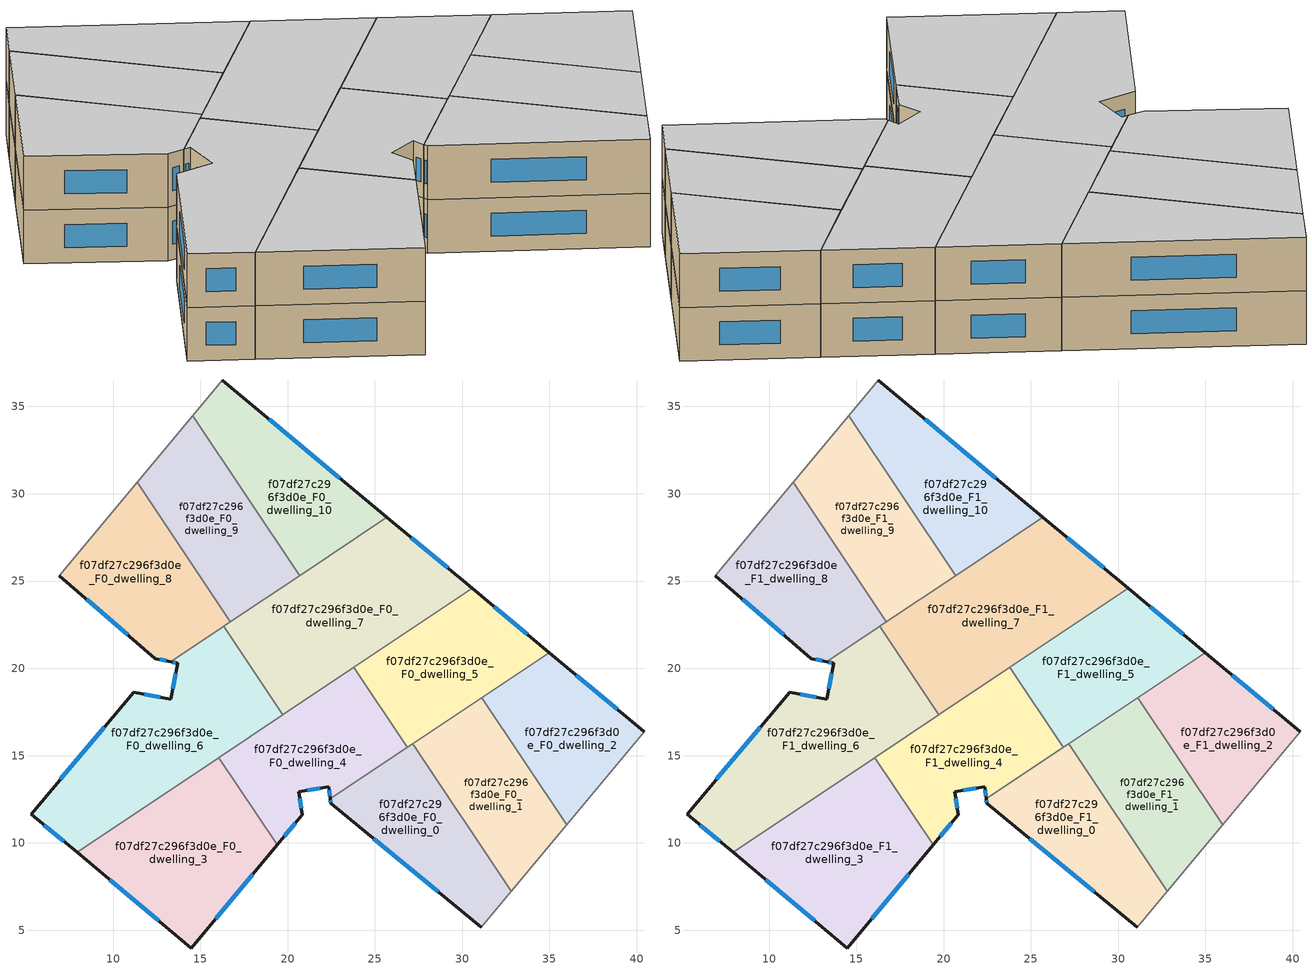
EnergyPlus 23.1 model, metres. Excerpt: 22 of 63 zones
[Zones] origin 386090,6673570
f07df27c296f3d0e_F0_dwelling_0
 floor ground (EU_floor_Construction): 27.16,15.67 32.8,7.22 31.09,5.16 22.47,12.27 22.44,12.51 z0
 wall outside (EU_wall_Construction): 22.44,12.51 22.47,12.27 31.09,5.16 z0:3
 wall to f07df27c296f3d0e_F0_dwelling_1 (EU_wall_Construction): 32.8,7.22 27.16,15.67 z0:3
 wall adiabatic (EU_wall_Construction): 31.09,5.16 32.8,7.22 z0:3
 wall to f07df27c296f3d0e_F0_dwelling_4 (EU_wall_Construction): 26.86,15.47 22.44,12.51 z0:3
 wall to f07df27c296f3d0e_F0_dwelling_5 (EU_wall_Construction): 27.16,15.67 26.86,15.47 z0:3
 window (EU_Window_Construction): 24.93,10.24 28.62,7.19 / 22.45,12.44 22.46,12.34 z0.86:2.14
f07df27c296f3d0e_F0_dwelling_1
 floor ground (EU_floor_Construction): 31.11,18.32 35.98,11.03 32.8,7.22 27.16,15.67 z0
 wall to f07df27c296f3d0e_F0_dwelling_2 (EU_wall_Construction): 35.98,11.03 31.11,18.32 z0:3
 wall adiabatic (EU_wall_Construction): 32.8,7.22 35.98,11.03 z0:3
 wall to f07df27c296f3d0e_F0_dwelling_5 (EU_wall_Construction): 31.11,18.32 27.16,15.67 z0:3
f07df27c296f3d0e_F0_dwelling_10
 floor ground (EU_floor_Construction): 25.69,28.66 20.7,25.32 14.57,34.48 16.27,36.52 z0
 wall outside (EU_wall_Construction): 25.69,28.66 16.27,36.52 z0:3
 wall to f07df27c296f3d0e_F0_dwelling_9 (EU_wall_Construction): 14.57,34.48 20.7,25.32 z0:3
 wall adiabatic (EU_wall_Construction): 16.27,36.52 14.57,34.48 z0:3
 wall to f07df27c296f3d0e_F0_dwelling_7 (EU_wall_Construction): 20.7,25.32 25.69,28.66 z0:3
 window (EU_Window_Construction): 23,30.9 18.96,34.27 z0.86:2.14
f07df27c296f3d0e_F0_dwelling_2
 floor ground (EU_floor_Construction): 40.43,16.36 35.98,11.03 31.11,18.32 34.99,20.91 z0
 wall outside (EU_wall_Construction): 40.43,16.36 34.99,20.91 z0:3
 wall adiabatic (EU_wall_Construction): 35.98,11.03 40.43,16.36 z0:3
 wall to f07df27c296f3d0e_F0_dwelling_5 (EU_wall_Construction): 34.99,20.91 31.11,18.32 z0:3
 window (EU_Window_Construction): 38.88,17.66 36.54,19.61 z0.86:2.14
f07df27c296f3d0e_F0_dwelling_3
 floor ground (EU_floor_Construction): 16.06,14.88 19.4,9.89 14.49,3.98 7.94,9.45 z0
 wall outside (EU_wall_Construction): 7.94,9.45 14.49,3.98 19.4,9.89 z0:3
 wall to f07df27c296f3d0e_F0_dwelling_6 (EU_wall_Construction): 16.06,14.88 7.94,9.45 z0:3
 wall to f07df27c296f3d0e_F0_dwelling_4 (EU_wall_Construction): 19.4,9.89 16.06,14.88 z0:3
 window (EU_Window_Construction): 15.89,5.67 18,8.2 / 9.81,7.89 12.62,5.54 z0.86:2.14
f07df27c296f3d0e_F0_dwelling_4
 floor ground (EU_floor_Construction): 23.8,20.06 26.86,15.47 22.44,12.51 22.35,13.21 20.63,12.92 20.84,11.62 19.4,9.89 16.06,14.88 z0
 wall outside (EU_wall_Construction): 19.4,9.89 20.84,11.62 20.63,12.92 22.35,13.21 22.44,12.51 z0:3
 wall to f07df27c296f3d0e_F0_dwelling_5 (EU_wall_Construction): 26.86,15.47 23.8,20.06 z0:3
 wall to f07df27c296f3d0e_F0_dwelling_7 (EU_wall_Construction): 23.8,20.06 19.72,17.33 z0:3
 wall to f07df27c296f3d0e_F0_dwelling_6 (EU_wall_Construction): 19.72,17.33 16.06,14.88 z0:3
 window (EU_Window_Construction): 22.38,13.01 22.41,12.71 / 21.12,13 21.86,13.13 / 20.78,11.99 20.69,12.55 / 19.81,10.38 20.43,11.12 z0.86:2.14
f07df27c296f3d0e_F0_dwelling_5
 floor ground (EU_floor_Construction): 34.99,20.91 26.86,15.47 23.8,20.06 30.57,24.59 z0
 wall outside (EU_wall_Construction): 34.99,20.91 30.57,24.59 z0:3
 wall to f07df27c296f3d0e_F0_dwelling_7 (EU_wall_Construction): 30.57,24.59 23.8,20.06 z0:3
 window (EU_Window_Construction): 33.73,21.96 31.83,23.53 z0.86:2.14
f07df27c296f3d0e_F0_dwelling_6
 floor ground (EU_floor_Construction): 16.33,22.4 19.72,17.33 7.94,9.45 5.32,11.65 11.18,18.62 13.3,18.23 13.71,20.3 13.32,20.38 z0
 wall outside (EU_wall_Construction): 13.32,20.38 13.71,20.3 13.3,18.23 11.18,18.62 5.32,11.65 7.94,9.45 z0:3
 wall to f07df27c296f3d0e_F0_dwelling_7 (EU_wall_Construction): 19.72,17.33 16.33,22.4 z0:3
 wall to f07df27c296f3d0e_F0_dwelling_8 (EU_wall_Construction): 16.33,22.4 13.32,20.38 z0:3
 window (EU_Window_Construction): 12.69,18.34 11.78,18.51 / 13.59,19.71 13.41,18.83 / 13.43,20.36 13.6,20.33 / 6.07,11.02 7.19,10.08 / 9.5,16.63 6.99,13.64 z0.86:2.14
f07df27c296f3d0e_F0_dwelling_7
 floor ground (EU_floor_Construction): 30.57,24.59 19.72,17.33 16.33,22.4 25.69,28.66 z0
 wall outside (EU_wall_Construction): 30.57,24.59 25.69,28.66 z0:3
 wall to f07df27c296f3d0e_F0_dwelling_9 (EU_wall_Construction): 20.7,25.32 16.72,22.65 z0:3
 wall to f07df27c296f3d0e_F0_dwelling_8 (EU_wall_Construction): 16.72,22.65 16.33,22.4 z0:3
 window (EU_Window_Construction): 29.18,25.75 27.09,27.49 z0.86:2.14
f07df27c296f3d0e_F0_dwelling_8
 floor ground (EU_floor_Construction): 11.38,30.65 16.72,22.65 13.32,20.38 12.42,20.56 6.91,25.3 z0
 wall outside (EU_wall_Construction): 6.91,25.3 12.42,20.56 13.32,20.38 z0:3
 wall adiabatic (EU_wall_Construction): 11.38,30.65 6.91,25.3 z0:3
 wall to f07df27c296f3d0e_F0_dwelling_9 (EU_wall_Construction): 16.72,22.65 11.38,30.65 z0:3
 window (EU_Window_Construction): 12.68,20.51 13.06,20.43 / 8.49,23.95 10.85,21.91 z0.86:2.14
f07df27c296f3d0e_F0_dwelling_9
 floor ground (EU_floor_Construction): 14.57,34.48 20.7,25.32 16.72,22.65 11.38,30.65 z0
 wall adiabatic (EU_wall_Construction): 14.57,34.48 11.38,30.65 z0:3
f07df27c296f3d0e_F1_dwelling_0
 floor to f07df27c296f3d0e_F0_dwelling_0 (EU_floor_Construction): 27.16,15.67 32.8,7.22 31.09,5.16 22.47,12.27 22.44,12.51 z3
 wall outside (EU_wall_Construction): 22.44,12.51 22.47,12.27 31.09,5.16 z3:6
 wall to f07df27c296f3d0e_F1_dwelling_1 (EU_wall_Construction): 32.8,7.22 27.16,15.67 z3:6
 wall adiabatic (EU_wall_Construction): 31.09,5.16 32.8,7.22 z3:6
 wall to f07df27c296f3d0e_F1_dwelling_4 (EU_wall_Construction): 26.86,15.47 22.44,12.51 z3:6
 wall to f07df27c296f3d0e_F1_dwelling_5 (EU_wall_Construction): 27.16,15.67 26.86,15.47 z3:6
 window (EU_Window_Construction): 24.93,10.24 28.62,7.19 / 22.45,12.44 22.46,12.34 z3.86:5.14
 ceiling to f07df27c296f3d0e_F2_dwelling_0 (EU_floor_Construction): 31.09,5.16 32.8,7.22 27.16,15.67 22.44,12.51 22.47,12.27 z6
f07df27c296f3d0e_F1_dwelling_1
 floor to f07df27c296f3d0e_F0_dwelling_1 (EU_floor_Construction): 31.11,18.32 35.98,11.03 32.8,7.22 27.16,15.67 z3
 wall to f07df27c296f3d0e_F1_dwelling_2 (EU_wall_Construction): 35.98,11.03 31.11,18.32 z3:6
 wall adiabatic (EU_wall_Construction): 32.8,7.22 35.98,11.03 z3:6
 wall to f07df27c296f3d0e_F1_dwelling_5 (EU_wall_Construction): 31.11,18.32 27.16,15.67 z3:6
 ceiling to f07df27c296f3d0e_F2_dwelling_1 (EU_floor_Construction): 32.8,7.22 35.98,11.03 31.11,18.32 27.16,15.67 z6
f07df27c296f3d0e_F1_dwelling_10
 floor to f07df27c296f3d0e_F0_dwelling_10 (EU_floor_Construction): 25.69,28.66 20.7,25.32 14.57,34.48 16.27,36.52 z3
 wall outside (EU_wall_Construction): 25.69,28.66 16.27,36.52 z3:6
 wall to f07df27c296f3d0e_F1_dwelling_9 (EU_wall_Construction): 14.57,34.48 20.7,25.32 z3:6
 wall adiabatic (EU_wall_Construction): 16.27,36.52 14.57,34.48 z3:6
 wall to f07df27c296f3d0e_F1_dwelling_7 (EU_wall_Construction): 20.7,25.32 25.69,28.66 z3:6
 window (EU_Window_Construction): 23,30.9 18.96,34.27 z3.86:5.14
 ceiling to f07df27c296f3d0e_F2_dwelling_10 (EU_floor_Construction): 25.69,28.66 16.27,36.52 14.57,34.48 20.7,25.32 z6
f07df27c296f3d0e_F1_dwelling_2
 floor to f07df27c296f3d0e_F0_dwelling_2 (EU_floor_Construction): 40.43,16.36 35.98,11.03 31.11,18.32 34.99,20.91 z3
 wall outside (EU_wall_Construction): 40.43,16.36 34.99,20.91 z3:6
 wall adiabatic (EU_wall_Construction): 35.98,11.03 40.43,16.36 z3:6
 wall to f07df27c296f3d0e_F1_dwelling_5 (EU_wall_Construction): 34.99,20.91 31.11,18.32 z3:6
 window (EU_Window_Construction): 38.88,17.66 36.54,19.61 z3.86:5.14
 ceiling to f07df27c296f3d0e_F2_dwelling_2 (EU_floor_Construction): 35.98,11.03 40.43,16.36 34.99,20.91 31.11,18.32 z6
f07df27c296f3d0e_F1_dwelling_3
 floor to f07df27c296f3d0e_F0_dwelling_3 (EU_floor_Construction): 16.06,14.88 19.4,9.89 14.49,3.98 7.94,9.45 z3
 wall outside (EU_wall_Construction): 7.94,9.45 14.49,3.98 19.4,9.89 z3:6
 wall to f07df27c296f3d0e_F1_dwelling_6 (EU_wall_Construction): 16.06,14.88 7.94,9.45 z3:6
 wall to f07df27c296f3d0e_F1_dwelling_4 (EU_wall_Construction): 19.4,9.89 16.06,14.88 z3:6
 window (EU_Window_Construction): 15.89,5.67 18,8.2 / 9.81,7.89 12.62,5.54 z3.86:5.14
 ceiling to f07df27c296f3d0e_F2_dwelling_3 (EU_floor_Construction): 14.49,3.98 19.4,9.89 16.06,14.88 7.94,9.45 z6
f07df27c296f3d0e_F1_dwelling_4
 floor to f07df27c296f3d0e_F0_dwelling_4 (EU_floor_Construction): 23.8,20.06 26.86,15.47 22.44,12.51 22.35,13.21 20.63,12.92 20.84,11.62 19.4,9.89 16.06,14.88 z3
 wall outside (EU_wall_Construction): 19.4,9.89 20.84,11.62 20.63,12.92 22.35,13.21 22.44,12.51 z3:6
 wall to f07df27c296f3d0e_F1_dwelling_5 (EU_wall_Construction): 26.86,15.47 23.8,20.06 z3:6
 wall to f07df27c296f3d0e_F1_dwelling_7 (EU_wall_Construction): 23.8,20.06 19.72,17.33 z3:6
 wall to f07df27c296f3d0e_F1_dwelling_6 (EU_wall_Construction): 19.72,17.33 16.06,14.88 z3:6
 window (EU_Window_Construction): 22.38,13.01 22.41,12.71 / 21.12,13 21.86,13.13 / 20.78,11.99 20.69,12.55 / 19.81,10.38 20.43,11.12 z3.86:5.14
 ceiling to f07df27c296f3d0e_F2_dwelling_4 (EU_floor_Construction): 22.44,12.51 26.86,15.47 23.8,20.06 16.06,14.88 19.4,9.89 20.84,11.62 20.63,12.92 22.35,13.21 z6
f07df27c296f3d0e_F1_dwelling_5
 floor to f07df27c296f3d0e_F0_dwelling_5 (EU_floor_Construction): 34.99,20.91 26.86,15.47 23.8,20.06 30.57,24.59 z3
 wall outside (EU_wall_Construction): 34.99,20.91 30.57,24.59 z3:6
 wall to f07df27c296f3d0e_F1_dwelling_7 (EU_wall_Construction): 30.57,24.59 23.8,20.06 z3:6
 window (EU_Window_Construction): 33.73,21.96 31.83,23.53 z3.86:5.14
 ceiling to f07df27c296f3d0e_F2_dwelling_5 (EU_floor_Construction): 34.99,20.91 30.57,24.59 23.8,20.06 26.86,15.47 z6
f07df27c296f3d0e_F1_dwelling_6
 floor to f07df27c296f3d0e_F0_dwelling_6 (EU_floor_Construction): 16.33,22.4 19.72,17.33 7.94,9.45 5.32,11.65 11.18,18.62 13.3,18.23 13.71,20.3 13.32,20.38 z3
 wall outside (EU_wall_Construction): 13.32,20.38 13.71,20.3 13.3,18.23 11.18,18.62 5.32,11.65 7.94,9.45 z3:6
 wall to f07df27c296f3d0e_F1_dwelling_7 (EU_wall_Construction): 19.72,17.33 16.33,22.4 z3:6
 wall to f07df27c296f3d0e_F1_dwelling_8 (EU_wall_Construction): 16.33,22.4 13.32,20.38 z3:6
 window (EU_Window_Construction): 12.69,18.34 11.78,18.51 / 13.59,19.71 13.41,18.83 / 13.43,20.36 13.6,20.33 / 6.07,11.02 7.19,10.08 / 9.5,16.63 6.99,13.64 z3.86:5.14
 ceiling to f07df27c296f3d0e_F2_dwelling_6 (EU_floor_Construction): 19.72,17.33 16.33,22.4 13.32,20.38 13.71,20.3 13.3,18.23 11.18,18.62 5.32,11.65 7.94,9.45 z6
f07df27c296f3d0e_F1_dwelling_7
 floor to f07df27c296f3d0e_F0_dwelling_7 (EU_floor_Construction): 30.57,24.59 19.72,17.33 16.33,22.4 25.69,28.66 z3
 wall outside (EU_wall_Construction): 30.57,24.59 25.69,28.66 z3:6
 wall to f07df27c296f3d0e_F1_dwelling_9 (EU_wall_Construction): 20.7,25.32 16.72,22.65 z3:6
 wall to f07df27c296f3d0e_F1_dwelling_8 (EU_wall_Construction): 16.72,22.65 16.33,22.4 z3:6
 window (EU_Window_Construction): 29.18,25.75 27.09,27.49 z3.86:5.14
 ceiling to f07df27c296f3d0e_F2_dwelling_7 (EU_floor_Construction): 30.57,24.59 25.69,28.66 16.33,22.4 19.72,17.33 z6
f07df27c296f3d0e_F1_dwelling_8
 floor to f07df27c296f3d0e_F0_dwelling_8 (EU_floor_Construction): 11.38,30.65 16.72,22.65 13.32,20.38 12.42,20.56 6.91,25.3 z3
 wall outside (EU_wall_Construction): 6.91,25.3 12.42,20.56 13.32,20.38 z3:6
 wall adiabatic (EU_wall_Construction): 11.38,30.65 6.91,25.3 z3:6
 wall to f07df27c296f3d0e_F1_dwelling_9 (EU_wall_Construction): 16.72,22.65 11.38,30.65 z3:6
 window (EU_Window_Construction): 12.68,20.51 13.06,20.43 / 8.49,23.95 10.85,21.91 z3.86:5.14
 ceiling to f07df27c296f3d0e_F2_dwelling_8 (EU_floor_Construction): 16.72,22.65 11.38,30.65 6.91,25.3 12.42,20.56 13.32,20.38 z6
f07df27c296f3d0e_F1_dwelling_9
 floor to f07df27c296f3d0e_F0_dwelling_9 (EU_floor_Construction): 14.57,34.48 20.7,25.32 16.72,22.65 11.38,30.65 z3
 wall adiabatic (EU_wall_Construction): 14.57,34.48 11.38,30.65 z3:6
 ceiling to f07df27c296f3d0e_F2_dwelling_9 (EU_floor_Construction): 20.7,25.32 14.57,34.48 11.38,30.65 16.72,22.65 z6
[Building]
EU S2 Campaign: North Axis=0; Terrain=City; Solar Distribution=FullExterior
[Site:Location]
Helsinki-Vantaa.AP: Latitude=60.317; Longitude=24.963; Time Zone=2; Elevation=54.6
[SizingPeriod:WeatherFileDays]
AnnualSizingPeriod: Begin Month=1; Begin Day of Month=1; End Month=12; End Day of Month=31; Day of Week for Start Day=Monday; Use Weather File Daylight Saving Period=No; Use Weather File Rain and Snow Indicators=No
[MATERIAL]
EU_InternalMass_Material: Roughness=MediumRough; Thickness=0.1; Conductivity=1; Density=1800; Specific Heat=900; Thermal Absorptance=0.9; Solar Absorptance=0.7; Visible Absorptance=0.7
[MATERIAL:NOMASS] Roughness=MediumRough; Thermal Absorptance=0.9; Solar Absorptance=0.7; Visible Absorptance=0.7
Name | Thermal Resistance
EU_wall_NoMass | 1.10183
EU_floor_NoMass | 1.70606
[WINDOWMATERIAL:SIMPLEGLAZINGSYSTEM]
EU_Window_SimpleGlazing: UFactor=3.11035; Solar Heat Gain Coefficient=0.8; Visible Transmittance=0.8
[CONSTRUCTION]
EU_wall_Construction: EU_wall_NoMass
EU_floor_Construction: EU_floor_NoMass
EU_Window_Construction: EU_Window_SimpleGlazing
EU_InternalMass_Construction: EU_InternalMass_Material
[ZONE] Type=1; Multiplier=1; Ceiling Height=autocalculate; Floor Area=autocalculate; Part of Total Floor Area=Yes
Name | Volume
f07df27c296f3d0e_F0_dwelling_0; f07df27c296f3d0e_F1_dwelling_0 | 135.056
f07df27c296f3d0e_F0_dwelling_1; f07df27c296f3d0e_F1_dwelling_1 | 135.1
f07df27c296f3d0e_F0_dwelling_10; f07df27c296f3d0e_F1_dwelling_10 | 148.207
f07df27c296f3d0e_F0_dwelling_2; f07df27c296f3d0e_F1_dwelling_2 | 135.065
f07df27c296f3d0e_F0_dwelling_3; f07df27c296f3d0e_F1_dwelling_3 | 186.319
f07df27c296f3d0e_F0_dwelling_4; f07df27c296f3d0e_F1_dwelling_4 | 149.422
f07df27c296f3d0e_F0_dwelling_5; f07df27c296f3d0e_F1_dwelling_5 | 148.196
f07df27c296f3d0e_F0_dwelling_6; f07df27c296f3d0e_F1_dwelling_6 | 222.309
f07df27c296f3d0e_F0_dwelling_7; f07df27c296f3d0e_F1_dwelling_7 | 222.313
f07df27c296f3d0e_F0_dwelling_8; f07df27c296f3d0e_F1_dwelling_8 | 148.188
f07df27c296f3d0e_F0_dwelling_9; f07df27c296f3d0e_F1_dwelling_9 | 148.187
[INTERNALMASS] Construction=EU_InternalMass_Construction
Name | Zone or ZoneList | Surface Area
f07df27c296f3d0e_F0_dwelling_0_EU_InternalMass | f07df27c296f3d0e_F0_dwelling_0 | 45.0184
f07df27c296f3d0e_F0_dwelling_1_EU_InternalMass | f07df27c296f3d0e_F0_dwelling_1 | 45.0328
f07df27c296f3d0e_F0_dwelling_2_EU_InternalMass | f07df27c296f3d0e_F0_dwelling_2 | 45.0218
f07df27c296f3d0e_F0_dwelling_3_EU_InternalMass | f07df27c296f3d0e_F0_dwelling_3 | 62.1191
f07df27c296f3d0e_F0_dwelling_4_EU_InternalMass | f07df27c296f3d0e_F0_dwelling_4 | 49.8068
f07df27c296f3d0e_F0_dwelling_5_EU_InternalMass | f07df27c296f3d0e_F0_dwelling_5 | 49.3987
f07df27c296f3d0e_F0_dwelling_6_EU_InternalMass | f07df27c296f3d0e_F0_dwelling_6 | 74.1028
f07df27c296f3d0e_F0_dwelling_7_EU_InternalMass | f07df27c296f3d0e_F0_dwelling_7 | 74.1048
f07df27c296f3d0e_F0_dwelling_8_EU_InternalMass | f07df27c296f3d0e_F0_dwelling_8 | 49.3961
f07df27c296f3d0e_F0_dwelling_9_EU_InternalMass | f07df27c296f3d0e_F0_dwelling_9 | 49.3957
f07df27c296f3d0e_F0_dwelling_10_EU_InternalMass | f07df27c296f3d0e_F0_dwelling_10 | 49.4022
f07df27c296f3d0e_F1_dwelling_0_EU_InternalMass | f07df27c296f3d0e_F1_dwelling_0 | 45.0184
f07df27c296f3d0e_F1_dwelling_1_EU_InternalMass | f07df27c296f3d0e_F1_dwelling_1 | 45.0328
f07df27c296f3d0e_F1_dwelling_2_EU_InternalMass | f07df27c296f3d0e_F1_dwelling_2 | 45.0218
f07df27c296f3d0e_F1_dwelling_3_EU_InternalMass | f07df27c296f3d0e_F1_dwelling_3 | 62.1191
f07df27c296f3d0e_F1_dwelling_4_EU_InternalMass | f07df27c296f3d0e_F1_dwelling_4 | 49.8068
f07df27c296f3d0e_F1_dwelling_5_EU_InternalMass | f07df27c296f3d0e_F1_dwelling_5 | 49.3987
f07df27c296f3d0e_F1_dwelling_6_EU_InternalMass | f07df27c296f3d0e_F1_dwelling_6 | 74.1028
f07df27c296f3d0e_F1_dwelling_7_EU_InternalMass | f07df27c296f3d0e_F1_dwelling_7 | 74.1048
f07df27c296f3d0e_F1_dwelling_8_EU_InternalMass | f07df27c296f3d0e_F1_dwelling_8 | 49.3961
f07df27c296f3d0e_F1_dwelling_9_EU_InternalMass | f07df27c296f3d0e_F1_dwelling_9 | 49.3957
f07df27c296f3d0e_F1_dwelling_10_EU_InternalMass | f07df27c296f3d0e_F1_dwelling_10 | 49.4022
[OTHEREQUIPMENT] Fuel Type=Electricity; Design Level Calculation Method=Watts/Area; Power per Zone Floor Area=1; Fraction Latent=0; Fraction Radiant=0; Fraction Lost=0; Carbon Dioxide Generation Rate=0; EndUse Subcategory=EU_Step8_InternalGains
Name | Zone or ZoneList or Space or SpaceList | Schedule
EU_Step8_InternalGain_f07df27c296f3d0e_F0_dwelling_0_f000 | f07df27c296f3d0e_F0_dwelling_0 | EU_Step8_GainSchedule_f07df27c296f3d0e_F0_dwelling_0_f000
EU_Step8_InternalGain_f07df27c296f3d0e_F0_dwelling_1_f000 | f07df27c296f3d0e_F0_dwelling_1 | EU_Step8_GainSchedule_f07df27c296f3d0e_F0_dwelling_1_f000
EU_Step8_InternalGain_f07df27c296f3d0e_F0_dwelling_2_f000 | f07df27c296f3d0e_F0_dwelling_2 | EU_Step8_GainSchedule_f07df27c296f3d0e_F0_dwelling_2_f000
EU_Step8_InternalGain_f07df27c296f3d0e_F0_dwelling_3_f000 | f07df27c296f3d0e_F0_dwelling_3 | EU_Step8_GainSchedule_f07df27c296f3d0e_F0_dwelling_3_f000
EU_Step8_InternalGain_f07df27c296f3d0e_F0_dwelling_4_f000 | f07df27c296f3d0e_F0_dwelling_4 | EU_Step8_GainSchedule_f07df27c296f3d0e_F0_dwelling_4_f000
EU_Step8_InternalGain_f07df27c296f3d0e_F0_dwelling_5_f000 | f07df27c296f3d0e_F0_dwelling_5 | EU_Step8_GainSchedule_f07df27c296f3d0e_F0_dwelling_5_f000
EU_Step8_InternalGain_f07df27c296f3d0e_F0_dwelling_6_f000 | f07df27c296f3d0e_F0_dwelling_6 | EU_Step8_GainSchedule_f07df27c296f3d0e_F0_dwelling_6_f000
EU_Step8_InternalGain_f07df27c296f3d0e_F0_dwelling_7_f000 | f07df27c296f3d0e_F0_dwelling_7 | EU_Step8_GainSchedule_f07df27c296f3d0e_F0_dwelling_7_f000
EU_Step8_InternalGain_f07df27c296f3d0e_F0_dwelling_8_f000 | f07df27c296f3d0e_F0_dwelling_8 | EU_Step8_GainSchedule_f07df27c296f3d0e_F0_dwelling_8_f000
EU_Step8_InternalGain_f07df27c296f3d0e_F0_dwelling_9_f000 | f07df27c296f3d0e_F0_dwelling_9 | EU_Step8_GainSchedule_f07df27c296f3d0e_F0_dwelling_9_f000
EU_Step8_InternalGain_f07df27c296f3d0e_F0_dwelling_10_f000 | f07df27c296f3d0e_F0_dwelling_10 | EU_Step8_GainSchedule_f07df27c296f3d0e_F0_dwelling_10_f000
EU_Step8_InternalGain_f07df27c296f3d0e_F1_dwelling_0_f000 | f07df27c296f3d0e_F1_dwelling_0 | EU_Step8_GainSchedule_f07df27c296f3d0e_F1_dwelling_0_f000
EU_Step8_InternalGain_f07df27c296f3d0e_F1_dwelling_1_f000 | f07df27c296f3d0e_F1_dwelling_1 | EU_Step8_GainSchedule_f07df27c296f3d0e_F1_dwelling_1_f000
EU_Step8_InternalGain_f07df27c296f3d0e_F1_dwelling_2_f000 | f07df27c296f3d0e_F1_dwelling_2 | EU_Step8_GainSchedule_f07df27c296f3d0e_F1_dwelling_2_f000
EU_Step8_InternalGain_f07df27c296f3d0e_F1_dwelling_3_f000 | f07df27c296f3d0e_F1_dwelling_3 | EU_Step8_GainSchedule_f07df27c296f3d0e_F1_dwelling_3_f000
EU_Step8_InternalGain_f07df27c296f3d0e_F1_dwelling_4_f000 | f07df27c296f3d0e_F1_dwelling_4 | EU_Step8_GainSchedule_f07df27c296f3d0e_F1_dwelling_4_f000
EU_Step8_InternalGain_f07df27c296f3d0e_F1_dwelling_5_f000 | f07df27c296f3d0e_F1_dwelling_5 | EU_Step8_GainSchedule_f07df27c296f3d0e_F1_dwelling_5_f000
EU_Step8_InternalGain_f07df27c296f3d0e_F1_dwelling_6_f000 | f07df27c296f3d0e_F1_dwelling_6 | EU_Step8_GainSchedule_f07df27c296f3d0e_F1_dwelling_6_f000
EU_Step8_InternalGain_f07df27c296f3d0e_F1_dwelling_7_f000 | f07df27c296f3d0e_F1_dwelling_7 | EU_Step8_GainSchedule_f07df27c296f3d0e_F1_dwelling_7_f000
EU_Step8_InternalGain_f07df27c296f3d0e_F1_dwelling_8_f000 | f07df27c296f3d0e_F1_dwelling_8 | EU_Step8_GainSchedule_f07df27c296f3d0e_F1_dwelling_8_f000
EU_Step8_InternalGain_f07df27c296f3d0e_F1_dwelling_9_f000 | f07df27c296f3d0e_F1_dwelling_9 | EU_Step8_GainSchedule_f07df27c296f3d0e_F1_dwelling_9_f000
EU_Step8_InternalGain_f07df27c296f3d0e_F1_dwelling_10_f000 | f07df27c296f3d0e_F1_dwelling_10 | EU_Step8_GainSchedule_f07df27c296f3d0e_F1_dwelling_10_f000
[ZONEVENTILATION:DESIGNFLOWRATE] Schedule=EU_AlwaysOn; Design Flow Rate Calculation Method=AirChanges/Hour; Air Changes per Hour=0.756316; Ventilation Type=Natural; Fan Pressure Rise=0; Fan Total Efficiency=1; Constant Term Coefficient=1; Temperature Term Coefficient=0; Velocity Term Coefficient=0; Velocity Squared Term Coefficient=0; Minimum Indoor Temperature=-100; Maximum Indoor Temperature=100; Delta Temperature=-100; Minimum Outdoor Temperature=-100; Maximum Outdoor Temperature=100; Maximum Wind Speed=40
Name | Zone or ZoneList or Space or SpaceList
EU_ConstantAir_f07df27c296f3d0e_F0_dwelling_0 | f07df27c296f3d0e_F0_dwelling_0
EU_ConstantAir_f07df27c296f3d0e_F0_dwelling_1 | f07df27c296f3d0e_F0_dwelling_1
EU_ConstantAir_f07df27c296f3d0e_F0_dwelling_2 | f07df27c296f3d0e_F0_dwelling_2
EU_ConstantAir_f07df27c296f3d0e_F0_dwelling_3 | f07df27c296f3d0e_F0_dwelling_3
EU_ConstantAir_f07df27c296f3d0e_F0_dwelling_4 | f07df27c296f3d0e_F0_dwelling_4
EU_ConstantAir_f07df27c296f3d0e_F0_dwelling_5 | f07df27c296f3d0e_F0_dwelling_5
EU_ConstantAir_f07df27c296f3d0e_F0_dwelling_6 | f07df27c296f3d0e_F0_dwelling_6
EU_ConstantAir_f07df27c296f3d0e_F0_dwelling_7 | f07df27c296f3d0e_F0_dwelling_7
EU_ConstantAir_f07df27c296f3d0e_F0_dwelling_8 | f07df27c296f3d0e_F0_dwelling_8
EU_ConstantAir_f07df27c296f3d0e_F0_dwelling_9 | f07df27c296f3d0e_F0_dwelling_9
EU_ConstantAir_f07df27c296f3d0e_F0_dwelling_10 | f07df27c296f3d0e_F0_dwelling_10
EU_ConstantAir_f07df27c296f3d0e_F1_dwelling_0 | f07df27c296f3d0e_F1_dwelling_0
EU_ConstantAir_f07df27c296f3d0e_F1_dwelling_1 | f07df27c296f3d0e_F1_dwelling_1
EU_ConstantAir_f07df27c296f3d0e_F1_dwelling_2 | f07df27c296f3d0e_F1_dwelling_2
EU_ConstantAir_f07df27c296f3d0e_F1_dwelling_3 | f07df27c296f3d0e_F1_dwelling_3
EU_ConstantAir_f07df27c296f3d0e_F1_dwelling_4 | f07df27c296f3d0e_F1_dwelling_4
EU_ConstantAir_f07df27c296f3d0e_F1_dwelling_5 | f07df27c296f3d0e_F1_dwelling_5
EU_ConstantAir_f07df27c296f3d0e_F1_dwelling_6 | f07df27c296f3d0e_F1_dwelling_6
EU_ConstantAir_f07df27c296f3d0e_F1_dwelling_7 | f07df27c296f3d0e_F1_dwelling_7
EU_ConstantAir_f07df27c296f3d0e_F1_dwelling_8 | f07df27c296f3d0e_F1_dwelling_8
EU_ConstantAir_f07df27c296f3d0e_F1_dwelling_9 | f07df27c296f3d0e_F1_dwelling_9
EU_ConstantAir_f07df27c296f3d0e_F1_dwelling_10 | f07df27c296f3d0e_F1_dwelling_10
[HVACTEMPLATE:THERMOSTAT] Constant Heating Setpoint=20; Constant Cooling Setpoint=50
EU_HeatOnly_f07df27c296f3d0e_F0_dwelling_0; EU_HeatOnly_f07df27c296f3d0e_F0_dwelling_1; EU_HeatOnly_f07df27c296f3d0e_F0_dwelling_2; EU_HeatOnly_f07df27c296f3d0e_F0_dwelling_3; EU_HeatOnly_f07df27c296f3d0e_F0_dwelling_4; EU_HeatOnly_f07df27c296f3d0e_F0_dwelling_5; EU_HeatOnly_f07df27c296f3d0e_F0_dwelling_6; EU_HeatOnly_f07df27c296f3d0e_F0_dwelling_7; EU_HeatOnly_f07df27c296f3d0e_F0_dwelling_8; EU_HeatOnly_f07df27c296f3d0e_F0_dwelling_9; EU_HeatOnly_f07df27c296f3d0e_F0_dwelling_10; EU_HeatOnly_f07df27c296f3d0e_F1_dwelling_0; EU_HeatOnly_f07df27c296f3d0e_F1_dwelling_1; EU_HeatOnly_f07df27c296f3d0e_F1_dwelling_2; EU_HeatOnly_f07df27c296f3d0e_F1_dwelling_3; EU_HeatOnly_f07df27c296f3d0e_F1_dwelling_4; EU_HeatOnly_f07df27c296f3d0e_F1_dwelling_5; EU_HeatOnly_f07df27c296f3d0e_F1_dwelling_6; EU_HeatOnly_f07df27c296f3d0e_F1_dwelling_7; EU_HeatOnly_f07df27c296f3d0e_F1_dwelling_8; EU_HeatOnly_f07df27c296f3d0e_F1_dwelling_9; EU_HeatOnly_f07df27c296f3d0e_F1_dwelling_10; EU_HeatOnly_f07df27c296f3d0e_F2_dwelling_0; EU_HeatOnly_f07df27c296f3d0e_F2_dwelling_1; EU_HeatOnly_f07df27c296f3d0e_F2_dwelling_2; EU_HeatOnly_f07df27c296f3d0e_F2_dwelling_3; EU_HeatOnly_f07df27c296f3d0e_F2_dwelling_4; EU_HeatOnly_f07df27c296f3d0e_F2_dwelling_5; EU_HeatOnly_f07df27c296f3d0e_F2_dwelling_6; EU_HeatOnly_f07df27c296f3d0e_F2_dwelling_7; EU_HeatOnly_f07df27c296f3d0e_F2_dwelling_8; EU_HeatOnly_f07df27c296f3d0e_F2_dwelling_9; EU_HeatOnly_f07df27c296f3d0e_F2_dwelling_10; EU_HeatOnly_f07df27c296f3d0e_F3_dwelling_0; EU_HeatOnly_f07df27c296f3d0e_F3_dwelling_1; EU_HeatOnly_f07df27c296f3d0e_F3_dwelling_2; EU_HeatOnly_f07df27c296f3d0e_F3_dwelling_3; EU_HeatOnly_f07df27c296f3d0e_F3_dwelling_4; EU_HeatOnly_f07df27c296f3d0e_F3_dwelling_5; EU_HeatOnly_f07df27c296f3d0e_F3_dwelling_6; EU_HeatOnly_f07df27c296f3d0e_F3_dwelling_7; EU_HeatOnly_f07df27c296f3d0e_F3_dwelling_8; EU_HeatOnly_f07df27c296f3d0e_F3_dwelling_9; EU_HeatOnly_f07df27c296f3d0e_F4_dwelling_0; EU_HeatOnly_f07df27c296f3d0e_F4_dwelling_1; EU_HeatOnly_f07df27c296f3d0e_F4_dwelling_2; EU_HeatOnly_f07df27c296f3d0e_F4_dwelling_3; EU_HeatOnly_f07df27c296f3d0e_F4_dwelling_4; EU_HeatOnly_f07df27c296f3d0e_F4_dwelling_5; EU_HeatOnly_f07df27c296f3d0e_F4_dwelling_6; EU_HeatOnly_f07df27c296f3d0e_F4_dwelling_7; EU_HeatOnly_f07df27c296f3d0e_F4_dwelling_8; EU_HeatOnly_f07df27c296f3d0e_F4_dwelling_9; EU_HeatOnly_f07df27c296f3d0e_F5_dwelling_0; EU_HeatOnly_f07df27c296f3d0e_F5_dwelling_1; EU_HeatOnly_f07df27c296f3d0e_F5_dwelling_2; EU_HeatOnly_f07df27c296f3d0e_F5_dwelling_3; EU_HeatOnly_f07df27c296f3d0e_F5_dwelling_4; EU_HeatOnly_f07df27c296f3d0e_F5_dwelling_5; EU_HeatOnly_f07df27c296f3d0e_F5_dwelling_6; EU_HeatOnly_f07df27c296f3d0e_F5_dwelling_7; EU_HeatOnly_f07df27c296f3d0e_F5_dwelling_8; EU_HeatOnly_f07df27c296f3d0e_F5_dwelling_9
[HVACTEMPLATE:ZONE:IDEALLOADSAIRSYSTEM] System Availability Schedule=EU_AlwaysOn; Maximum Heating Supply Air Temperature=50; Minimum Cooling Supply Air Temperature=13; Maximum Heating Supply Air Humidity Ratio=0.0156; Minimum Cooling Supply Air Humidity Ratio=0.0077; Heating Limit=NoLimit; Cooling Limit=NoLimit; Heating Availability Schedule=EU_AlwaysOn; Cooling Availability Schedule=EU_CoolingOff; Dehumidification Control Type=ConstantSensibleHeatRatio; Cooling Sensible Heat Ratio=0.7; Dehumidification Setpoint=60; Humidification Control Type=None; Humidification Setpoint=30; Outdoor Air Method=None; Outdoor Air Flow Rate per Person=0.00944; Outdoor Air Flow Rate per Zone Floor Area=0; Outdoor Air Flow Rate per Zone=0; Demand Controlled Ventilation Type=None; Outdoor Air Economizer Type=NoEconomizer; Heat Recovery Type=None; Sensible Heat Recovery Effectiveness=0.7; Latent Heat Recovery Effectiveness=0.65
Name | Template Thermostat
f07df27c296f3d0e_F0_dwelling_0 | EU_HeatOnly_f07df27c296f3d0e_F0_dwelling_0
f07df27c296f3d0e_F0_dwelling_1 | EU_HeatOnly_f07df27c296f3d0e_F0_dwelling_1
f07df27c296f3d0e_F0_dwelling_2 | EU_HeatOnly_f07df27c296f3d0e_F0_dwelling_2
f07df27c296f3d0e_F0_dwelling_3 | EU_HeatOnly_f07df27c296f3d0e_F0_dwelling_3
f07df27c296f3d0e_F0_dwelling_4 | EU_HeatOnly_f07df27c296f3d0e_F0_dwelling_4
f07df27c296f3d0e_F0_dwelling_5 | EU_HeatOnly_f07df27c296f3d0e_F0_dwelling_5
f07df27c296f3d0e_F0_dwelling_6 | EU_HeatOnly_f07df27c296f3d0e_F0_dwelling_6
f07df27c296f3d0e_F0_dwelling_7 | EU_HeatOnly_f07df27c296f3d0e_F0_dwelling_7
f07df27c296f3d0e_F0_dwelling_8 | EU_HeatOnly_f07df27c296f3d0e_F0_dwelling_8
f07df27c296f3d0e_F0_dwelling_9 | EU_HeatOnly_f07df27c296f3d0e_F0_dwelling_9
f07df27c296f3d0e_F0_dwelling_10 | EU_HeatOnly_f07df27c296f3d0e_F0_dwelling_10
f07df27c296f3d0e_F1_dwelling_0 | EU_HeatOnly_f07df27c296f3d0e_F1_dwelling_0
f07df27c296f3d0e_F1_dwelling_1 | EU_HeatOnly_f07df27c296f3d0e_F1_dwelling_1
f07df27c296f3d0e_F1_dwelling_2 | EU_HeatOnly_f07df27c296f3d0e_F1_dwelling_2
f07df27c296f3d0e_F1_dwelling_3 | EU_HeatOnly_f07df27c296f3d0e_F1_dwelling_3
f07df27c296f3d0e_F1_dwelling_4 | EU_HeatOnly_f07df27c296f3d0e_F1_dwelling_4
f07df27c296f3d0e_F1_dwelling_5 | EU_HeatOnly_f07df27c296f3d0e_F1_dwelling_5
f07df27c296f3d0e_F1_dwelling_6 | EU_HeatOnly_f07df27c296f3d0e_F1_dwelling_6
f07df27c296f3d0e_F1_dwelling_7 | EU_HeatOnly_f07df27c296f3d0e_F1_dwelling_7
f07df27c296f3d0e_F1_dwelling_8 | EU_HeatOnly_f07df27c296f3d0e_F1_dwelling_8
f07df27c296f3d0e_F1_dwelling_9 | EU_HeatOnly_f07df27c296f3d0e_F1_dwelling_9
f07df27c296f3d0e_F1_dwelling_10 | EU_HeatOnly_f07df27c296f3d0e_F1_dwelling_10
[SIZING:ZONE] Zone Cooling Design Supply Air Temperature Input Method=SupplyAirTemperature; Zone Cooling Design Supply Air Temperature=13; Zone Heating Design Supply Air Temperature Input Method=SupplyAirTemperature; Zone Heating Design Supply Air Temperature=50; Zone Cooling Design Supply Air Humidity Ratio=0.008; Zone Heating Design Supply Air Humidity Ratio=0.008; Cooling Design Air Flow Method=DesignDay; Cooling Design Air Flow Rate=0; Cooling Minimum Air Flow per Zone Floor Area=0.000762; Cooling Minimum Air Flow=0; Cooling Minimum Air Flow Fraction=0.2; Heating Design Air Flow Method=DesignDay; Heating Design Air Flow Rate=0; Heating Maximum Air Flow per Zone Floor Area=0.002032; Heating Maximum Air Flow=0.141576; Heating Maximum Air Flow Fraction=0.3; Account for Dedicated Outdoor Air System=No; Dedicated Outdoor Air System Control Strategy=NeutralSupplyAir; Dedicated Outdoor Air Low Setpoint Temperature for Design=autosize; Dedicated Outdoor Air High Setpoint Temperature for Design=autosize; Zone Load Sizing Method=Sensible Load Only No Latent Load; Zone Latent Cooling Design Supply Air Humidity Ratio Input Method=HumidityRatioDifference; Zone Cooling Design Supply Air Humidity Ratio Difference=0.005; Zone Latent Heating Design Supply Air Humidity Ratio Input Method=HumidityRatioDifference; Zone Humidification Design Supply Air Humidity Ratio Difference=0.005
f07df27c296f3d0e_F0_dwelling_0; f07df27c296f3d0e_F0_dwelling_1; f07df27c296f3d0e_F0_dwelling_2; f07df27c296f3d0e_F0_dwelling_3; f07df27c296f3d0e_F0_dwelling_4; f07df27c296f3d0e_F0_dwelling_5; f07df27c296f3d0e_F0_dwelling_6; f07df27c296f3d0e_F0_dwelling_7; f07df27c296f3d0e_F0_dwelling_8; f07df27c296f3d0e_F0_dwelling_9; f07df27c296f3d0e_F0_dwelling_10; f07df27c296f3d0e_F1_dwelling_0; f07df27c296f3d0e_F1_dwelling_1; f07df27c296f3d0e_F1_dwelling_2; f07df27c296f3d0e_F1_dwelling_3; f07df27c296f3d0e_F1_dwelling_4; f07df27c296f3d0e_F1_dwelling_5; f07df27c296f3d0e_F1_dwelling_6; f07df27c296f3d0e_F1_dwelling_7; f07df27c296f3d0e_F1_dwelling_8; f07df27c296f3d0e_F1_dwelling_9; f07df27c296f3d0e_F1_dwelling_10
[SCHEDULE:CONSTANT]
Name | Hourly Value
EU_AlwaysOn | 1
EU_CoolingOff | 0
[SCHEDULE:FILE] Column Number=1; Rows to Skip at Top=0; Number of Hours of Data=8760; Column Separator=Comma; Interpolate to Timestep=No; Minutes per Item=60; Adjust Schedule for Daylight Savings=Yes
Name | File
EU_Step8_GainSchedule_f07df27c296f3d0e_F0_dwelling_0_f000 | ../../schedules/f07df27c296f3d0e/f07df27c296f3d0e_F0_dwelling_0_f000_gain.csv
EU_Step8_GainSchedule_f07df27c296f3d0e_F0_dwelling_1_f000 | ../../schedules/f07df27c296f3d0e/f07df27c296f3d0e_F0_dwelling_1_f000_gain.csv
EU_Step8_GainSchedule_f07df27c296f3d0e_F0_dwelling_2_f000 | ../../schedules/f07df27c296f3d0e/f07df27c296f3d0e_F0_dwelling_2_f000_gain.csv
EU_Step8_GainSchedule_f07df27c296f3d0e_F0_dwelling_3_f000 | ../../schedules/f07df27c296f3d0e/f07df27c296f3d0e_F0_dwelling_3_f000_gain.csv
EU_Step8_GainSchedule_f07df27c296f3d0e_F0_dwelling_4_f000 | ../../schedules/f07df27c296f3d0e/f07df27c296f3d0e_F0_dwelling_4_f000_gain.csv
EU_Step8_GainSchedule_f07df27c296f3d0e_F0_dwelling_5_f000 | ../../schedules/f07df27c296f3d0e/f07df27c296f3d0e_F0_dwelling_5_f000_gain.csv
EU_Step8_GainSchedule_f07df27c296f3d0e_F0_dwelling_6_f000 | ../../schedules/f07df27c296f3d0e/f07df27c296f3d0e_F0_dwelling_6_f000_gain.csv
EU_Step8_GainSchedule_f07df27c296f3d0e_F0_dwelling_7_f000 | ../../schedules/f07df27c296f3d0e/f07df27c296f3d0e_F0_dwelling_7_f000_gain.csv
EU_Step8_GainSchedule_f07df27c296f3d0e_F0_dwelling_8_f000 | ../../schedules/f07df27c296f3d0e/f07df27c296f3d0e_F0_dwelling_8_f000_gain.csv
EU_Step8_GainSchedule_f07df27c296f3d0e_F0_dwelling_9_f000 | ../../schedules/f07df27c296f3d0e/f07df27c296f3d0e_F0_dwelling_9_f000_gain.csv
EU_Step8_GainSchedule_f07df27c296f3d0e_F0_dwelling_10_f000 | ../../schedules/f07df27c296f3d0e/f07df27c296f3d0e_F0_dwelling_10_f000_gain.csv
EU_Step8_GainSchedule_f07df27c296f3d0e_F1_dwelling_0_f000 | ../../schedules/f07df27c296f3d0e/f07df27c296f3d0e_F1_dwelling_0_f000_gain.csv
EU_Step8_GainSchedule_f07df27c296f3d0e_F1_dwelling_1_f000 | ../../schedules/f07df27c296f3d0e/f07df27c296f3d0e_F1_dwelling_1_f000_gain.csv
EU_Step8_GainSchedule_f07df27c296f3d0e_F1_dwelling_2_f000 | ../../schedules/f07df27c296f3d0e/f07df27c296f3d0e_F1_dwelling_2_f000_gain.csv
EU_Step8_GainSchedule_f07df27c296f3d0e_F1_dwelling_3_f000 | ../../schedules/f07df27c296f3d0e/f07df27c296f3d0e_F1_dwelling_3_f000_gain.csv
EU_Step8_GainSchedule_f07df27c296f3d0e_F1_dwelling_4_f000 | ../../schedules/f07df27c296f3d0e/f07df27c296f3d0e_F1_dwelling_4_f000_gain.csv
EU_Step8_GainSchedule_f07df27c296f3d0e_F1_dwelling_5_f000 | ../../schedules/f07df27c296f3d0e/f07df27c296f3d0e_F1_dwelling_5_f000_gain.csv
EU_Step8_GainSchedule_f07df27c296f3d0e_F1_dwelling_6_f000 | ../../schedules/f07df27c296f3d0e/f07df27c296f3d0e_F1_dwelling_6_f000_gain.csv
EU_Step8_GainSchedule_f07df27c296f3d0e_F1_dwelling_7_f000 | ../../schedules/f07df27c296f3d0e/f07df27c296f3d0e_F1_dwelling_7_f000_gain.csv
EU_Step8_GainSchedule_f07df27c296f3d0e_F1_dwelling_8_f000 | ../../schedules/f07df27c296f3d0e/f07df27c296f3d0e_F1_dwelling_8_f000_gain.csv
EU_Step8_GainSchedule_f07df27c296f3d0e_F1_dwelling_9_f000 | ../../schedules/f07df27c296f3d0e/f07df27c296f3d0e_F1_dwelling_9_f000_gain.csv
EU_Step8_GainSchedule_f07df27c296f3d0e_F1_dwelling_10_f000 | ../../schedules/f07df27c296f3d0e/f07df27c296f3d0e_F1_dwelling_10_f000_gain.csv
